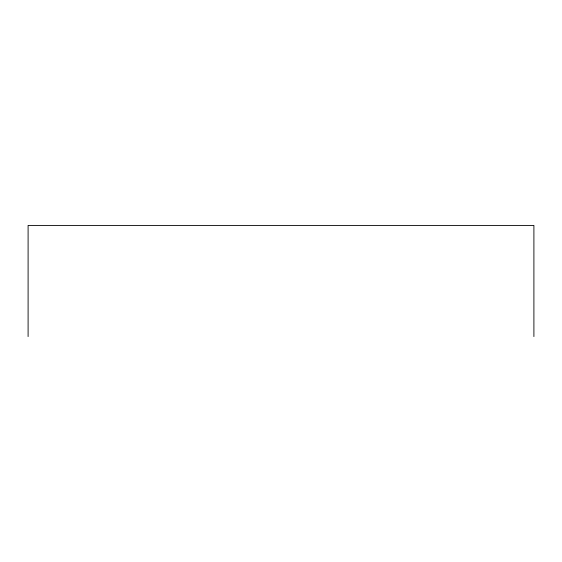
<?xml version="1.0" encoding="UTF-8"?>
<svg xmlns="http://www.w3.org/2000/svg" width="562" height="562" viewBox="0 0 562 562"><rect width="100%" height="100%" fill="white"/><g stroke="black" fill="none" stroke-linecap="round" stroke-linejoin="round"><path stroke-width="0.84" d="M533.9 336.582L533.9 225.418L28.1 225.418L28.1 336.582"/></g></svg>
